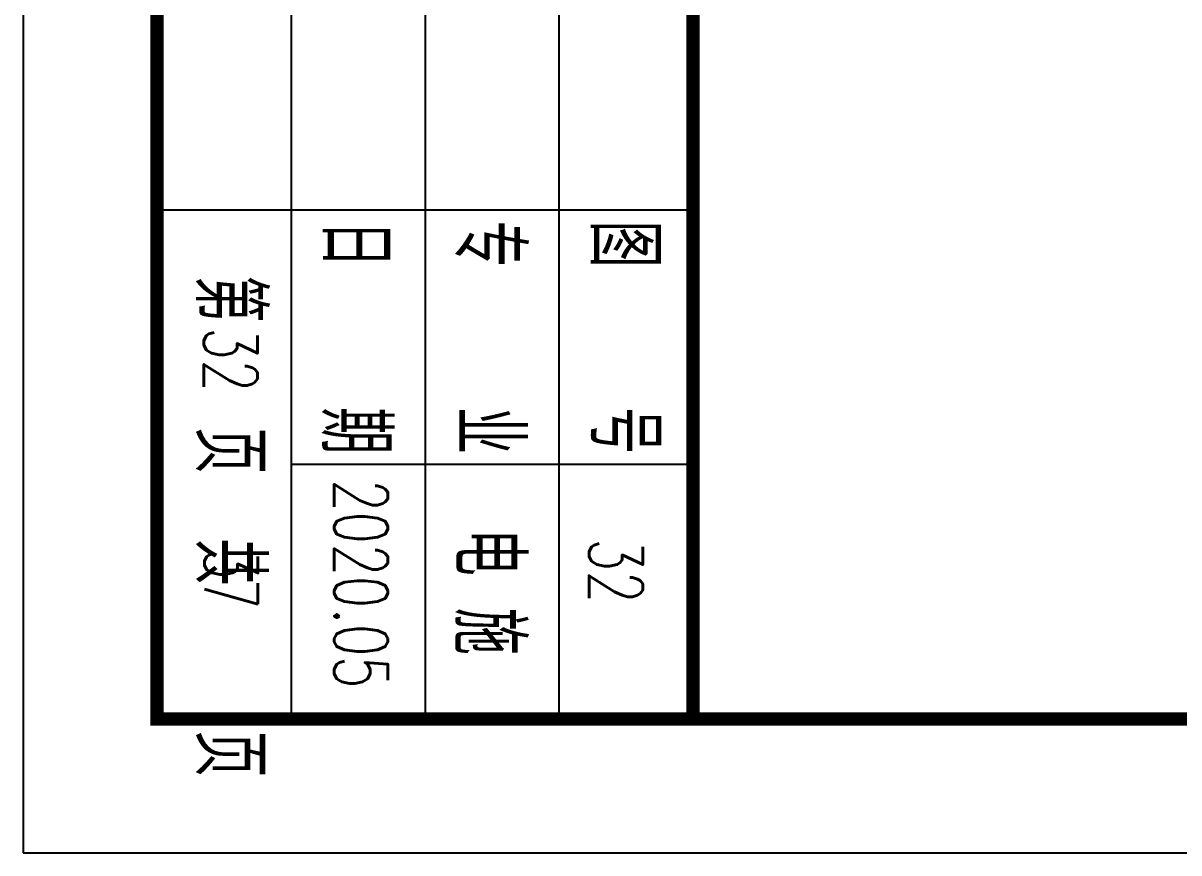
# Model space of a CAD drawing. Extents: x 196430 to 818205, y 904526 to 1974626.
# Drawn here: x 692055 to 704995, y 1439576 to 1448871 of the extents above; entities that cross this region are included whole.
import ezdxf
from ezdxf.enums import TextEntityAlignment as Align

# ---------------------------------------------------------------- set-up
doc = ezdxf.new("R2010")
doc.units = 0
doc.header["$LTSCALE"] = 1000
doc.header["$MEASUREMENT"] = 0
for name, color, linetype in [('arch', 8, 'Continuous'), ('FRAME', 7, 'Continuous'), ('TK', 7, 'Continuous'), ('图号', 3, 'Continuous')]:
    doc.layers.add(name, color=color, linetype=linetype)
doc.layers.add('arch-1#教学楼$0$PUB_TITLE', color=8, linetype='Continuous', lineweight=25)
doc.layers.add('PUB_TITLE', color=4, linetype='Continuous', lineweight=25)
doc.styles.add('FRAME-3', font='romans.shx', dxfattribs={"width": 0.7, "bigfont": 'hztxt.shx'})

# ---------------------------------------------------------------- blocks, each defined once
blk = doc.blocks.new('arch-1#教学楼')
at = {"color": 37, "const_width": 30}
blk.add_lwpolyline([(5252867, 509028), (5274522, 509028), (5274522, 479868), (5252867, 479868)], close=True, dxfattribs=at)
at = {"layer": 'arch-1#教学楼$0$PUB_TITLE'}
blk.add_lwpolyline([(5245367, 478368), (5371517, 478368), (5371517, 656718), (5245367, 656718)], close=True, dxfattribs=at)
blk = doc.blocks.new('A0')
at = {"layer": 'FRAME'}
for p, q in [((434428, 459754), (434428, 418054)), ((437428, 459754), (437428, 418054)), ((440428, 459754), (440428, 418054)), ((438928, 451354), (438928, 418054)), ((435928, 440854), (435928, 418054)), ((440428, 423754), (434428, 423754)), ((440428, 420904), (435928, 420904))]:
    blk.add_line(p, q, dxfattribs=at)
at = {"layer": 'FRAME', "const_width": 150}
blk.add_lwpolyline([(434428, 459754), (440428, 459754), (440428, 418054)], dxfattribs=at)
at = {"layer": 'PUB_TITLE', "color": 0}
blk.add_lwpolyline([(432928, 416554), (559078, 416554), (559078, 594904), (432928, 594904)], close=True, dxfattribs=at)
at = {"layer": 'PUB_TITLE', "color": 0, "const_width": 150}
blk.add_lwpolyline([(434428, 418054), (557578, 418054), (557578, 591154), (434428, 591154)], close=True, dxfattribs=at)
at = {"layer": 'FRAME', "style": 'FRAME-3', "width": 0.7}
for s, p in [('日    期', (436678, 422329)), ('专    业', (438178, 422329)), ('图    号', (439678, 422329)), ('电 施', (438178, 419479))]:
    blk.add_text(s, height=750, rotation=270, dxfattribs=at).set_placement(p, align=Align.MIDDLE)
at = {"layer": 'FRAME', "style": 'FRAME-3'}
for s, height, width, p in [('第   页  共    页', 750, 0.7, (434863, 423021)), ('37', 600, 0.65, (434958, 419958))]:
    blk.add_text(s, height=height, rotation=270, dxfattribs=dict(at, width=width)).set_placement(p)

msp = doc.modelspace()

# ---------------------------------------------------------------- block references
at = {"layer": 'arch'}
msp.add_blockref('arch-1#教学楼', (-4553312, 961208), dxfattribs=at)
at = {"layer": 'FRAME'}
msp.add_blockref('A0', (259127, 1023022), dxfattribs=at)

# ---------------------------------------------------------------- texts
at = {"layer": 'FRAME', "color": 3, "style": 'FRAME-3', "width": 0.7}
msp.add_text('2020.05', height=600, rotation=270, dxfattribs=at).set_placement((695839, 1442589), align=Align.MIDDLE)
at = {"layer": 'TK', "color": 3, "style": 'FRAME-3', "width": 0.7}
msp.add_text('32', height=600, rotation=270, dxfattribs=at).set_placement((694379, 1445101), align=Align.MIDDLE)
at = {"layer": '图号', "color": 3, "style": 'FRAME-3', "width": 0.7}
msp.add_text('32', height=600, rotation=270, dxfattribs=at).set_placement((698692, 1442734), align=Align.MIDDLE)

doc.saveas('drawing.dxf')
